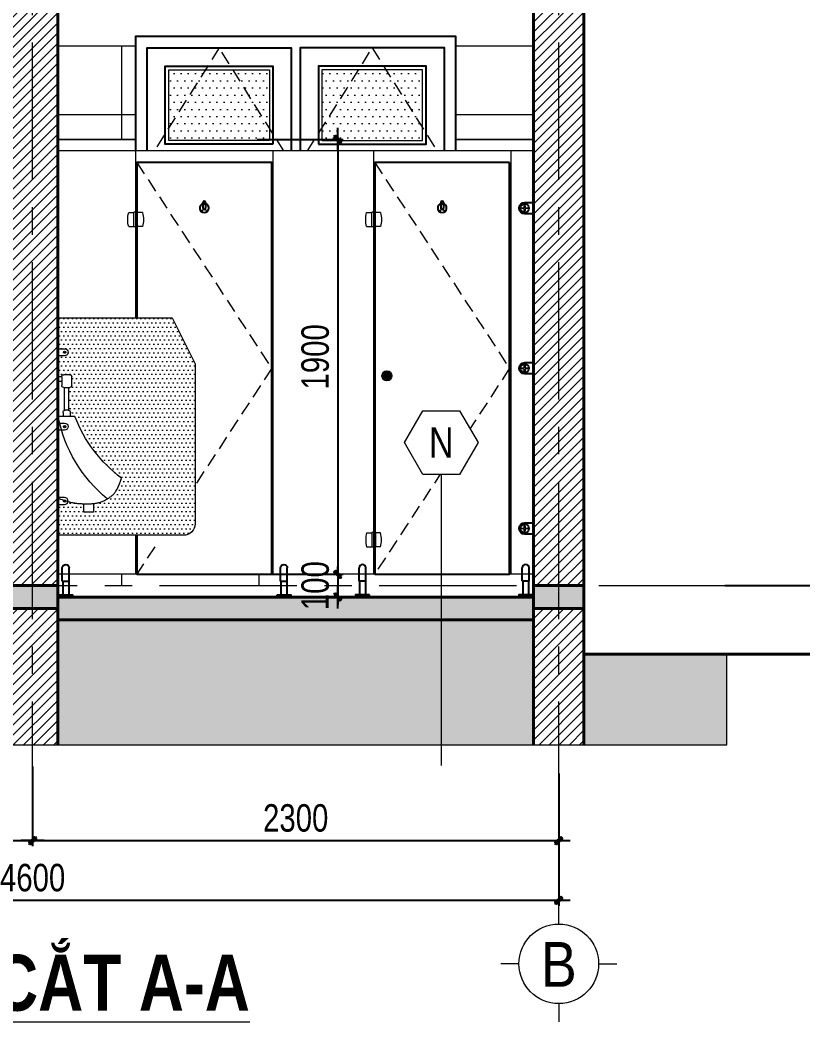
# Model space of a CAD drawing. Header units: millimetres. Extents: x 3293446 to 3468331, y 133678 to 182883.
# Drawn here: x 3433096 to 3437374, y 154662 to 160136 of the extents above; entities that cross this region are included whole.
import ezdxf
from ezdxf.enums import TextEntityAlignment as Align

# ---------------------------------------------------------------- set-up
doc = ezdxf.new("R2010")
doc.units = ezdxf.units.MM
doc.header["$LTSCALE"] = 600
doc.header["$MEASUREMENT"] = 0
doc.header["$PDMODE"] = 32
for name, pattern in [('ACAD_ISO07W100', [3, 0, -3]), ('CENTER', [2, 1.25, -0.25, 0.25, -0.25]), ('HIDDEN', [0.375, 0.25, -0.125])]:
    doc.linetypes.add(name, pattern=pattern)
doc.layers.get('0').update_dxf_attribs({"lineweight": 0})
doc.layers.get('Defpoints').update_dxf_attribs({"lineweight": 0})
for name, color, linetype, lineweight in [('A-WIPEOUT', 254, 'ACAD_ISO07W100', 0), ('cat1', 30, 'Continuous', 40), ('hatch1', 136, 'Continuous', 9), ('hatch1 @ 1', 136, 'Continuous', 9), ('LC ISO', 153, 'Continuous', 13), ('LC MANH DUT', 35, 'HIDDEN', 5), ('LC Net dam2', 6, 'Continuous', 40), ('LC Net manh', 239, 'Continuous', 5), ('LC Text1', 3, 'Continuous', 20), ('LC Text2', 7, 'Continuous', 18), ('manh1', 67, 'Continuous', 13), ('noithat', 125, 'Continuous', 9), ('THAY', 141, 'Continuous', 25), ('thay1', 63, 'Continuous', 18), ('truc', 76, 'CENTER', 9), ('v CUC MANH 2', 250, 'Continuous', 5), ('v THAY', 9, 'Continuous', 13), ('v THAY MANH', 252, 'Continuous', 5), ('v-MANH', 147, 'Continuous', 5), ('v-THAY', 9, 'Continuous', 25), ('v-VLIEU', 251, 'Continuous', 5)]:
    doc.layers.add(name, color=color, linetype=linetype, lineweight=lineweight)
doc.layers.add('DIM', color=1, linetype='Continuous')
doc.layers.add('LAYER8', color=8, linetype='Continuous')
doc.styles.add('General text 2', font='arial.ttf')
doc.styles.add('HOATBIF', font='hoatbif.shx', dxfattribs={"width": 0.8})
doc.styles.add('LC 1', font='VHAVANB.TTF')
doc.styles.add('LC3', font='VHARIALB.TTF', dxfattribs={"width": 0.8})
doc.dimstyles.new('Copy(2) of 1-100 (1- 60-1.25)', dxfattribs={"dimscale": 60, "dimtxt": 2.5, "dimasz": 0.35, "dimexe": 0.5, "dimexo": 0, "dimgap": 0.8, "dimtad": 1, "dimdec": 0, "dimlfac": 0.8, "dimzin": 0, "dimdsep": 46, "dimtxsty": 'HOATBIF', "dimblk1": 'DOT', "dimblk2": 'DOT', "dimsah": 1, "dimcen": -1, "dimdle": 1, "dimclrd": 256, "dimclre": 256, "dimclrt": 4, "dimadec": 3, "dimazin": 2, "dimtfac": 0.333333, "dimtdec": 0, "dimtix": 1, "dimtmove": 2, "dimatfit": 3, "dimldrblk": 'DOT', "dimfxl": 1, "dimtvp": 0.833333, "dimtolj": 1, "dimtzin": 0, "dimarcsym": 0})

# ---------------------------------------------------------------- blocks, each defined once
blk = doc.blocks.new('A$C3D4B76E3')
at = {"layer": 'noithat', "linetype": 'Continuous'}
for p, q in [((217.2, 553.7), (217.2, 591.1)), ((226.1, 600), (239.1, 600)), ((239.1, 600), (252.1, 600)), ((261.1, 591.1), (261.1, 553.7)), ((261.1, 591.1), (278.2, 591.1)), ((261.1, 569.7), (278.2, 569.7)), ((239.1, 544.7), (226.1, 544.7)), ((229.8, 444.6), (229.8, 544.7)), ((252.1, 544.7), (239.1, 544.7)), ((248.4, 444.6), (248.4, 544.7)), ((232.1, 444.6), (239.1, 444.6)), ((239.1, 444.6), (246.1, 444.6)), ((203.8, 417.8), (278.2, 417.8)), ((223.1, 417.2), (223.1, 435.6)), ((255.1, 435.6), (255.1, 417.2)), ((278.2, 417.8), (278.2, 60.8)), ((4.7, 134.3), (0, 148.1)), ((8.8, 122.9), (4.7, 134.3)), ((12.5, 113.6), (8.8, 122.9)), ((15.8, 106.1), (12.5, 113.6)), ((18.8, 100.1), (15.8, 106.1)), ((21.5, 95.2), (18.8, 100.1)), ((24, 91.3), (21.5, 95.2)), ((26.4, 87.9), (24, 91.3)), ((28.6, 84.9), (26.4, 87.9)), ((30.8, 82), (28.6, 84.9)), ((33, 79.4), (30.8, 82)), ((35.3, 76.9), (33, 79.4)), ((37.6, 74.6), (35.3, 76.9)), ((40.1, 72.3), (37.6, 74.6)), ((42.7, 70.1), (40.1, 72.3)), ((45.5, 67.8), (42.7, 70.1)), ((48.6, 65.6), (45.5, 67.8)), ((51.9, 63.3), (48.6, 65.6)), ((55.3, 61.1), (51.9, 63.3)), ((58.9, 58.8), (55.3, 61.1)), ((62.6, 56.7), (58.9, 58.8)), ((66.3, 54.6), (62.6, 56.7)), ((70, 52.6), (66.3, 54.6)), ((73.7, 50.7), (70, 52.6)), ((77.4, 49), (73.7, 50.7)), ((80.9, 47.4), (77.4, 49)), ((84.5, 45.9), (80.9, 47.4)), ((87.9, 44.6), (84.5, 45.9)), ((91.4, 43.3), (87.9, 44.6)), ((227.6, 44.3), (222.9, 43.2)), ((232.4, 45.6), (227.6, 44.3)), ((237.3, 46.9), (232.4, 45.6)), ((242.4, 48.4), (237.3, 46.9)), ((247.7, 50.1), (242.4, 48.4)), ((253.3, 51.9), (247.7, 50.1)), ((259.3, 54), (253.3, 51.9)), ((265.8, 56.3), (259.3, 54)), ((272.8, 58.8), (265.8, 56.3)), ((278.2, 60.8), (272.8, 58.8)), ((94.9, 42.2), (91.4, 43.3)), ((98.4, 41.2), (94.9, 42.2)), ((101.9, 40.3), (98.4, 41.2)), ((105.5, 39.5), (101.9, 40.3)), ((109.1, 38.9), (105.5, 39.5)), ((112.8, 38.2), (109.1, 38.9)), ((116.5, 37.7), (112.8, 38.2)), ((120.3, 37.3), (116.5, 37.7)), ((124, 36.9), (120.3, 37.3)), ((122.7, 37.8), (122.7, 0)), ((122.7, 0), (143.6, 0)), ((127.8, 36.6), (124, 36.9)), ((131.6, 36.4), (127.8, 36.6)), ((135.5, 36.2), (131.6, 36.4)), ((139.4, 36), (135.5, 36.2)), ((143.2, 36), (139.4, 36)), ((147.2, 35.9), (143.2, 36)), ((143.6, 0), (164.4, 0)), ((151.1, 35.9), (147.2, 35.9)), ((155, 35.9), (151.1, 35.9)), ((159, 36), (155, 35.9)), ((163, 36.1), (159, 36)), ((167, 36.2), (163, 36.1)), ((164.4, 0), (164.4, 37.8)), ((171.1, 36.4), (167, 36.2)), ((175.2, 36.6), (171.1, 36.4)), ((179.3, 36.8), (175.2, 36.6)), ((183.4, 37.1), (179.3, 36.8)), ((187.6, 37.5), (183.4, 37.1)), ((191.8, 37.9), (187.6, 37.5)), ((196.1, 38.4), (191.8, 37.9)), ((200.4, 39), (196.1, 38.4)), ((204.7, 39.6), (200.4, 39)), ((209.2, 40.4), (204.7, 39.6)), ((213.7, 41.2), (209.2, 40.4)), ((218.2, 42.2), (213.7, 41.2)), ((222.9, 43.2), (218.2, 42.2))]:
    blk.add_line(p, q, dxfattribs=at)
for centre, radius, start, end in [((226.1, 591.1), 8.97, 90, 180), ((252.1, 591.1), 8.97, 0, 90), ((226.1, 553.7), 8.97, 180, 270), ((252.1, 553.7), 8.97, 270, 0), ((232.1, 435.6), 8.97, 90, 180), ((246.1, 435.6), 8.97, 0, 90), ((-379.7, 646.8), 626.8, 307.2813, 338.5737), ((-337.7, 540.4), 626.8, 309.5835, 348.6633)]:
    blk.add_arc(centre, radius, start, end, dxfattribs=at)
blk = doc.blocks.new('A$C5E7B1C8E')
at = {"lineweight": -3, "ltscale": 200}
for p, q in [((15, 70), (15, 127.9)), ((45, 70), (45, 127.9)), ((45, 70), (15, 70)), ((17, 70), (17, 10)), ((43, 70), (43, 10))]:
    blk.add_line(p, q, dxfattribs=at)
blk.add_lwpolyline([(60, 10), (0, 10), (0, 0), (60, 0)], close=True, dxfattribs=at)
blk.add_arc((30, 127.9), 15, 0, 180, dxfattribs=at)
blk = doc.blocks.new('A$C6DF15AF1')
at = {"layer": 'v THAY MANH'}
for p, q in [((4, 62.4), (26.4, 62.4)), ((26.4, 64), (26.4, 0)), ((42.4, 64), (26.4, 64)), ((42.4, 64), (42.4, 0)), ((64.8, 62.4), (42.4, 62.4)), ((4, 1.6), (26.4, 1.6)), ((42.4, 0), (26.4, 0)), ((64.8, 1.6), (42.4, 1.6))]:
    blk.add_line(p, q, dxfattribs=at)
for centre, start, end in [((117.5, 32), 165.0083, 194.9917), ((-48.7, 32), 345.0083, 14.9917)]:
    blk.add_arc(centre, 117.5, start, end, dxfattribs=at)
blk = doc.blocks.new('TTRUC')
at = {"layer": 'LC ISO'}
for p, q in [((0, 6.95), (0, 10.13)), ((-6.95, 0), (-10.13, 0)), ((6.95, 0), (10.13, 0)), ((0, -6.95), (0, -10.13))]:
    blk.add_line(p, q, dxfattribs=at)
at = {"layer": 'LC Net manh'}
blk.add_circle((0, 0), 6.95, dxfattribs=at)
blk = doc.blocks.new('DOT')
at = {"layer": 'DIM'}
for p, q in [((-3, 0), (3, 0)), ((-1, -1), (1, 1))]:
    blk.add_line(p, q, dxfattribs=at)
blk.add_lwpolyline([(0.5, 1), (-1, -0.5), (-0.5, -1), (1, 0.5)], close=True, dxfattribs=at)
blk = doc.blocks.new('*D252')
at = {"layer": 'Defpoints', "color": 0, "transparency": 16777216}
for p in [(3430289.8, 156058), (3433164.8, 156058), (3433164.8, 155652.5)]:
    blk.add_point(p, dxfattribs=at)
at = {"layer": 'DIM', "lineweight": -2, "transparency": 16777216}
for p, q in [((3430289.8, 156058), (3430289.8, 155622.5)), ((3433164.8, 156058), (3433164.8, 155622.5)), ((3430310.8, 155652.5), (3433143.8, 155652.5))]:
    blk.add_line(p, q, dxfattribs=at)
at = {"layer": 'DIM', "lineweight": -2, "transparency": 16777216, "xscale": 21, "yscale": 21, "zscale": 21, "rotation": 180}
blk.add_blockref('DOT', (3430289.8, 155652.5), dxfattribs=at)
at = {"layer": 'DIM', "lineweight": -2, "transparency": 16777216, "xscale": 21, "yscale": 21, "zscale": 21}
blk.add_blockref('DOT', (3433164.8, 155652.5), dxfattribs=at)
at = {"layer": 'DIM', "color": 4, "transparency": 16777216, "insert": (3431727.3, 155775.5), "char_height": 150, "attachment_point": 5, "style": 'HOATBIF'}
blk.add_mtext('\\A1;2300', dxfattribs=at)
blk = doc.blocks.new('_Dot')
at = {"color": 0, "linetype": 'ByBlock', "lineweight": -2}
blk.add_line((-0.5, 0), (-1, 0), dxfattribs=at)
at = {"color": 0, "linetype": 'ByBlock', "const_width": 0.5}
blk.add_lwpolyline([(-0.25, 0, 1), (0.25, 0, 1)], format="xyb", close=True, dxfattribs=at)
blk = doc.blocks.new('*D253')
at = {"layer": 'Defpoints', "color": 0, "transparency": 16777216}
for p in [(3433164.8, 156058), (3436039.8, 156019.5), (3436039.8, 155652.5)]:
    blk.add_point(p, dxfattribs=at)
at = {"layer": 'DIM', "lineweight": -2, "transparency": 16777216}
for p, q in [((3433164.8, 156058), (3433164.8, 155622.5)), ((3436039.8, 156019.5), (3436039.8, 155622.5)), ((3433185.8, 155652.5), (3436018.8, 155652.5))]:
    blk.add_line(p, q, dxfattribs=at)
at = {"layer": 'DIM', "lineweight": -2, "transparency": 16777216, "xscale": 21, "yscale": 21, "zscale": 21, "rotation": 180}
blk.add_blockref('DOT', (3433164.8, 155652.5), dxfattribs=at)
at = {"layer": 'DIM', "lineweight": -2, "transparency": 16777216, "xscale": 21, "yscale": 21, "zscale": 21}
blk.add_blockref('DOT', (3436039.8, 155652.5), dxfattribs=at)
at = {"layer": 'DIM', "color": 4, "transparency": 16777216, "insert": (3434602.3, 155775.5), "char_height": 150, "attachment_point": 5, "style": 'HOATBIF'}
blk.add_mtext('\\A1;2300', dxfattribs=at)
blk = doc.blocks.new('*D254')
at = {"layer": 'Defpoints', "color": 0, "transparency": 16777216}
for p in [(3430289.8, 156019.5), (3436039.8, 156019.5), (3436039.8, 155326.5)]:
    blk.add_point(p, dxfattribs=at)
at = {"layer": 'DIM', "lineweight": -2, "transparency": 16777216}
for p, q in [((3430289.8, 156019.5), (3430289.8, 155296.5)), ((3436039.8, 156019.5), (3436039.8, 155296.5)), ((3430310.8, 155326.5), (3436018.8, 155326.5))]:
    blk.add_line(p, q, dxfattribs=at)
at = {"layer": 'DIM', "lineweight": -2, "transparency": 16777216, "xscale": 21, "yscale": 21, "zscale": 21, "rotation": 180}
blk.add_blockref('DOT', (3430289.8, 155326.5), dxfattribs=at)
at = {"layer": 'DIM', "lineweight": -2, "transparency": 16777216, "xscale": 21, "yscale": 21, "zscale": 21}
blk.add_blockref('DOT', (3436039.8, 155326.5), dxfattribs=at)
at = {"layer": 'DIM', "color": 4, "transparency": 16777216, "insert": (3433164.8, 155449.5), "char_height": 150, "attachment_point": 5, "style": 'HOATBIF'}
blk.add_mtext('\\A1;4600', dxfattribs=at)
blk = doc.blocks.new('*D255')
at = {"layer": 'Defpoints', "color": 0, "transparency": 16777216}
for p in [(3436946.8, 157045.5), (3437645.8, 157045.5), (3436946.8, 156670.5)]:
    blk.add_point(p, dxfattribs=at)
at = {"layer": 'DIM', "lineweight": -2, "transparency": 16777216}
for p, q in [((3436946.8, 157045.5), (3437675.8, 157045.5)), ((3437645.8, 157066.5), (3437645.8, 157087.5)), ((3437645.8, 156670.5), (3437645.8, 157045.5)), ((3436946.8, 156670.5), (3437675.8, 156670.5)), ((3437645.8, 156649.5), (3437645.8, 156628.5))]:
    blk.add_line(p, q, dxfattribs=at)
at = {"layer": 'DIM', "lineweight": -2, "transparency": 16777216, "xscale": 21, "yscale": 21, "zscale": 21}
for p, rotation in [((3437645.8, 157045.5), 270), ((3437645.8, 156670.5), 90)]:
    blk.add_blockref('DOT', p, dxfattribs=dict(at, rotation=rotation))
at = {"layer": 'DIM', "color": 4, "transparency": 16777216, "insert": (3437522.8, 156858), "char_height": 150, "attachment_point": 5, "rotation": 90, "style": 'HOATBIF'}
blk.add_mtext('\\A1;300', dxfattribs=at)
blk = doc.blocks.new('*D256')
at = {"layer": 'Defpoints', "color": 0, "transparency": 16777216}
for p in [(3436946.8, 161170.5), (3437645.8, 161170.5), (3436946.8, 157045.5)]:
    blk.add_point(p, dxfattribs=at)
at = {"layer": 'DIM', "lineweight": -2, "transparency": 16777216}
for p, q in [((3436946.8, 161170.5), (3437675.8, 161170.5)), ((3437645.8, 157066.5), (3437645.8, 161149.5)), ((3436946.8, 157045.5), (3437675.8, 157045.5))]:
    blk.add_line(p, q, dxfattribs=at)
at = {"layer": 'DIM', "lineweight": -2, "transparency": 16777216, "xscale": 21, "yscale": 21, "zscale": 21}
for p, rotation in [((3437645.8, 161170.5), 90), ((3437645.8, 157045.5), 270)]:
    blk.add_blockref('DOT', p, dxfattribs=dict(at, rotation=rotation))
at = {"layer": 'DIM', "color": 4, "transparency": 16777216, "insert": (3437522.8, 159108), "char_height": 150, "attachment_point": 5, "rotation": 90, "style": 'HOATBIF'}
blk.add_mtext('\\A1;3300', dxfattribs=at)
blk = doc.blocks.new('*D263')
at = {"layer": 'Defpoints', "color": 0, "transparency": 16777216}
for p in [(3434391.8, 159483), (3434391.8, 157108), (3434832.3, 157108)]:
    blk.add_point(p, dxfattribs=at)
at = {"layer": 'DIM', "lineweight": -2, "transparency": 16777216}
for p, q in [((3434391.8, 159483), (3434862.3, 159483)), ((3434832.3, 159462), (3434832.3, 157129)), ((3434391.8, 157108), (3434862.3, 157108))]:
    blk.add_line(p, q, dxfattribs=at)
at = {"layer": 'DIM', "lineweight": -2, "transparency": 16777216, "xscale": 21, "yscale": 21, "zscale": 21}
for p, rotation in [((3434832.3, 159483), 90), ((3434832.3, 157108), 270)]:
    blk.add_blockref('DOT', p, dxfattribs=dict(at, rotation=rotation))
at = {"layer": 'DIM', "color": 4, "transparency": 16777216, "insert": (3434709.3, 158295.5), "char_height": 150, "attachment_point": 5, "rotation": 90, "style": 'HOATBIF'}
blk.add_mtext('\\A1;1900', dxfattribs=at)
blk = doc.blocks.new('*D264')
at = {"layer": 'Defpoints', "color": 0, "transparency": 16777216}
for p in [(3434391.8, 157108), (3434391.8, 156983), (3434832.3, 156983)]:
    blk.add_point(p, dxfattribs=at)
at = {"layer": 'DIM', "lineweight": -2, "transparency": 16777216}
for p, q in [((3434391.8, 157108), (3434862.3, 157108)), ((3434832.3, 157129), (3434832.3, 157150)), ((3434832.3, 157108), (3434832.3, 156983)), ((3434391.8, 156983), (3434862.3, 156983)), ((3434832.3, 156962), (3434832.3, 156941))]:
    blk.add_line(p, q, dxfattribs=at)
at = {"layer": 'DIM', "lineweight": -2, "transparency": 16777216, "xscale": 21, "yscale": 21, "zscale": 21}
for p, rotation in [((3434832.3, 157108), 270), ((3434832.3, 156983), 90)]:
    blk.add_blockref('DOT', p, dxfattribs=dict(at, rotation=rotation))
at = {"layer": 'DIM', "color": 4, "transparency": 16777216, "insert": (3434709.3, 157045.5), "char_height": 150, "attachment_point": 5, "rotation": 90, "style": 'HOATBIF'}
blk.add_mtext('\\A1;100', dxfattribs=at)
blk = doc.blocks.new('TIEUDE1')
at = {"layer": 'LC Text2', "color": 7, "style": 'LC 1'}
blk.add_attdef('TIªU§Ò', text='', height=5, dxfattribs=at).set_placement((0, 0), align=Align.BOTTOM_CENTER)
blk.add_attdef('TL', text='', height=3, dxfattribs=at).set_placement((0, -2), align=Align.TOP_CENTER)
blk = doc.blocks.new('*U49')
at = {"layer": 'A-WIPEOUT'}
blk.add_lwpolyline([(-2.13, -3.68), (2.12, -3.68), (4.25, 0), (2.12, 3.68), (-2.13, 3.68), (-4.25, 0)], close=True, dxfattribs=at)
at = {"layer": 'LC Text1', "style": 'General text 2', "width": 0.8, "flags": 8}
blk.add_attdef('SYMBOL', text='', height=3.5, dxfattribs=at).set_placement((0, 0), align=Align.MIDDLE_CENTER)
blk.add_wipeout([(-4.25, 0), (-2.13, 3.68), (2.12, 3.68), (4.25, 0), (2.12, -3.68), (-2.13, -3.68)]).dxf.layer = 'A-WIPEOUT'
blk.add_lwpolyline([(-4.25, 0), (-2.13, 3.68), (2.12, 3.68), (4.25, 0), (2.12, -3.68), (-2.13, -3.68)], close=True)

msp = doc.modelspace()

# ---------------------------------------------------------------- hatches: boundary and pattern name
at = {"layer": 'hatch1'}
h = msp.add_hatch(dxfattribs=at)
h.set_pattern_fill('BTCT', color=256, scale=25)
h.set_pattern_definition([(50, (-792835.83, -31587), (179.3150457, -15.688034), [18.75, -206.25]), (355, (-792835.83, -31587), (-34.6878334, 188.0480334), [15, -165]), (100.4514, (-792820.88, -31588.3), (144.6273454, 172.3598855), [15.9350475, -175.285528]), (46.1842, (-792835.83, -31537), (266.810262, -41.379754), [28.125, -309.375]), (96.6356, (-792813.6, -31540.45), (233.665676, 243.529468), [23.902572, -262.92825]), (351.1842, (-792835.83, -31537), (233.665486, 243.52965), [22.5, -247.5]), (21, (-792810.83, -31549.5), (149.226763, -100.6547227), [18.75, -206.25]), (326, (-792810.83, -31549.5), (60.828833, 181.287511), [15, -165]), (71.4514, (-792798.4, -31557.89), (210.055657, 80.632624), [15.9350475, -175.285528]), (37.5, (-792835.83, -31587), (3.0399638, 83.2234635), [0, -163, 0, -167.5, 0, -165.625]), (7.5, (-792835.83, -31587), (65.7673844, 98.602928), [0, -95.5, 0, -159.25, 0, -63.125]), (327.5, (-792891.58, -31587), (133.455609, -5.6387179), [0, -62.5, 0, -195, 0, -258.75]), (317.5, (-792916.58, -31587), (145.7965423, 25.0262456), [0, -81.25, 0, -129.5, 0, -183.75]), (45, (-792835.83, -31587), (-66.2912607, 66.2912607), []), (45, (-792791.63, -31587), (-66.2912607, 66.2912607), [])])
h.paths.add_polyline_path([(3433302.3, 161045.5), (3435902.3, 161045.5), (3435902.3, 160795.5), (3436177.3, 160795.5), (3436177.3, 161045.5), (3436802.3, 161045.5), (3436802.3, 161545.5), (3436677.3, 161545.5), (3436677.3, 161170.5), (3429652.3, 161170.5), (3429652.3, 161545.5), (3429527.3, 161545.5), (3429527.3, 161045.5), (3430152.3, 161045.5), (3430152.3, 160795.5), (3430427.3, 160795.5), (3430427.3, 161045.5), (3433027.3, 161045.5), (3433027.3, 160795.5), (3433302.3, 160795.5)])
h.paths.add_polyline_path([(3436177.3, 157045.5), (3435902.3, 157045.5), (3435902.3, 156920.5), (3436177.3, 156920.5)])
h.paths.add_polyline_path([(3433302.3, 157045.5), (3433027.3, 157045.5), (3433027.3, 156920.5), (3433302.3, 156920.5)])
h.paths.add_polyline_path([(3430427.3, 157045.5), (3430152.3, 157045.5), (3430152.3, 156920.5), (3430427.3, 156920.5)])
h = msp.add_hatch(dxfattribs=at)
h.set_pattern_fill('ANSI31', color=256, scale=312.5)
h.set_pattern_definition([(45, (-792835.828, -31587), (-27.62135864, 27.62135864), [])])
h.paths.add_polyline_path([(3436177.3, 160795.5), (3435902.3, 160795.5), (3435902.3, 157045.5), (3436177.3, 157045.5)])
h.paths.add_polyline_path([(3433302.3, 160795.5), (3433027.3, 160795.5), (3433027.3, 157045.5), (3433302.3, 157045.5)])
h.paths.add_polyline_path([(3430427.3, 160795.5), (3430152.3, 160795.5), (3430152.3, 157045.5), (3430427.3, 157045.5)])
h.paths.add_polyline_path([(3430427.3, 156920.5), (3430152.3, 156920.5), (3430152.3, 156176.1), (3430427.3, 156176.1)])
h.paths.add_polyline_path([(3433302.3, 156920.5), (3433027.3, 156920.5), (3433027.3, 156176.1), (3433302.3, 156176.1)])
h.paths.add_polyline_path([(3436177.3, 156920.5), (3435902.3, 156920.5), (3435902.3, 156176.1), (3436177.3, 156176.1)])
h = msp.add_hatch(dxfattribs=at)
h.set_pattern_fill('DOTS', color=256, scale=375)
h.set_pattern_definition([(0, (-435797.836, -56229.49), (11.71875, 23.4375), [0, -23.4375])])
edge = h.paths.add_edge_path()
edge.add_line((3433334.9, 158198), (3433351.1, 158198))
edge.add_line((3433351.1, 158198), (3433367.3, 158198))
edge.add_arc((3433367.3, 158186.8), 11.2, 0, 90, ccw=False)
edge.add_line((3433378.6, 158186.8), (3433378.6, 158140.1))
edge.add_arc((3433367.3, 158140.1), 11.2, -90, 0, ccw=False)
edge.add_line((3433367.3, 158128.9), (3433362.7, 158128.9))
edge.add_line((3433362.7, 158128.9), (3433362.7, 158003.3))
edge.add_arc((3433359.9, 157992.4), 11.2, 0, 75.3186, ccw=False)
edge.add_line((3433371.1, 157992.4), (3433371.1, 157970.2))
edge.add_line((3433371.1, 157970.2), (3433395.2, 157970.2))
edge.add_arc((3434124.6, 158256.4), 783.5, 201.4263, 232.7187)
edge.add_line((3433650, 157633), (3433644.2, 157615.8))
edge.add_line((3433644.2, 157615.8), (3433639, 157601.5))
edge.add_line((3433639, 157601.5), (3433634.3, 157589.9))
edge.add_line((3433634.3, 157589.9), (3433630.2, 157580.5))
edge.add_line((3433630.2, 157580.5), (3433626.5, 157573))
edge.add_line((3433626.5, 157573), (3433623.1, 157567))
edge.add_line((3433623.1, 157567), (3433620, 157562.1))
edge.add_line((3433620, 157562.1), (3433617, 157557.8))
edge.add_line((3433617, 157557.8), (3433614.2, 157554))
edge.add_line((3433614.2, 157554), (3433611.5, 157550.5))
edge.add_line((3433611.5, 157550.5), (3433608.7, 157547.2))
edge.add_line((3433608.7, 157547.2), (3433605.9, 157544.1))
edge.add_line((3433605.9, 157544.1), (3433603, 157541.1))
edge.add_line((3433603, 157541.1), (3433599.9, 157538.3))
edge.add_line((3433599.9, 157538.3), (3433596.6, 157535.5))
edge.add_line((3433596.6, 157535.5), (3433593.1, 157532.7))
edge.add_line((3433593.1, 157532.7), (3433589.2, 157529.9))
edge.add_line((3433589.2, 157529.9), (3433585.1, 157527.1))
edge.add_line((3433585.1, 157527.1), (3433580.8, 157524.3))
edge.add_line((3433580.8, 157524.3), (3433576.3, 157521.5))
edge.add_line((3433576.3, 157521.5), (3433571.8, 157518.8))
edge.add_line((3433571.8, 157518.8), (3433567.1, 157516.2))
edge.add_line((3433567.1, 157516.2), (3433562.4, 157513.7))
edge.add_line((3433562.4, 157513.7), (3433557.8, 157511.3))
edge.add_line((3433557.8, 157511.3), (3433553.3, 157509.2))
edge.add_line((3433553.3, 157509.2), (3433548.8, 157507.2))
edge.add_line((3433548.8, 157507.2), (3433544.4, 157505.3))
edge.add_line((3433544.4, 157505.3), (3433540.1, 157503.6))
edge.add_line((3433540.1, 157503.6), (3433535.7, 157502.1))
edge.add_line((3433535.7, 157502.1), (3433531.4, 157500.7))
edge.add_line((3433531.4, 157500.7), (3433527, 157499.5))
edge.add_line((3433527, 157499.5), (3433522.6, 157498.4))
edge.add_line((3433522.6, 157498.4), (3433518.1, 157497.4))
edge.add_line((3433518.1, 157497.4), (3433513.6, 157496.5))
edge.add_line((3433513.6, 157496.5), (3433509, 157495.7))
edge.add_line((3433509, 157495.7), (3433504.3, 157495.1))
edge.add_line((3433504.3, 157495.1), (3433496.6, 157494.2))
edge.add_line((3433496.6, 157494.2), (3433496.6, 157447.9))
edge.add_line((3433496.6, 157447.9), (3433470.5, 157447.9))
edge.add_line((3433470.5, 157447.9), (3433444.5, 157447.9))
edge.add_line((3433444.5, 157447.9), (3433444.5, 157493.1))
edge.add_line((3433444.5, 157493.1), (3433441.2, 157493.2))
edge.add_line((3433441.2, 157493.2), (3433436.1, 157493.4))
edge.add_line((3433436.1, 157493.4), (3433431.1, 157493.6))
edge.add_line((3433431.1, 157493.6), (3433425.9, 157493.9))
edge.add_line((3433425.9, 157493.9), (3433420.8, 157494.3))
edge.add_line((3433420.8, 157494.3), (3433415.5, 157494.8))
edge.add_line((3433415.5, 157494.8), (3433410.3, 157495.3))
edge.add_line((3433410.3, 157495.3), (3433404.9, 157495.9))
edge.add_line((3433404.9, 157495.9), (3433399.5, 157496.6))
edge.add_line((3433399.5, 157496.6), (3433394.1, 157497.5))
edge.add_line((3433394.1, 157497.5), (3433388.5, 157498.4))
edge.add_line((3433388.5, 157498.4), (3433382.9, 157499.5))
edge.add_line((3433382.9, 157499.5), (3433377.2, 157500.6))
edge.add_line((3433377.2, 157500.6), (3433371.4, 157501.9))
edge.add_line((3433371.4, 157501.9), (3433365.5, 157503.4))
edge.add_line((3433365.5, 157503.4), (3433358.3, 157505.2))
edge.add_arc((3433339.8, 157508), 18.8, 270, 351.4762, ccw=False)
edge.add_line((3433339.8, 157489.2), (3433302.3, 157489.2))
edge.add_line((3433302.3, 157489.2), (3433302.3, 157320.5))
edge.add_line((3433302.3, 157320.5), (3433989.8, 157320.5))
edge.add_arc((3433989.8, 157383), 62.5, 270, 360)
edge.add_line((3434052.3, 157383), (3434052.3, 158258))
edge.add_line((3434052.3, 158258), (3433927.3, 158508))
edge.add_line((3433927.3, 158508), (3433302.3, 158508))
edge.add_line((3433302.3, 158508), (3433302.3, 158339.2))
edge.add_line((3433302.3, 158339.2), (3433339.8, 158339.2))
edge.add_arc((3433339.8, 158320.5), 18.8, -90, 90, ccw=False)
edge.add_line((3433339.8, 158301.7), (3433302.3, 158301.7))
edge.add_line((3433302.3, 158301.7), (3433302.3, 158186.8))
edge.add_line((3433302.3, 158186.8), (3433323.7, 158186.8))
edge.add_arc((3433334.9, 158186.8), 11.2, 90, 180, ccw=False)
h.paths.add_polyline_path([(3433909.3, 157320.5), (3433806.2, 157320.5)], flags=17)
h = msp.add_hatch(dxfattribs=at)
h.set_pattern_fill('AR-CONC', color=256, scale=25)
h.set_pattern_definition([(50, (-792835.83, -31587), (179.3150457, -15.688034), [18.75, -206.25]), (355, (-792835.83, -31587), (-34.6878334, 188.0480334), [15, -165]), (100.4514, (-792820.88, -31588.3), (144.6273454, 172.3598855), [15.9350475, -175.285528]), (46.1842, (-792835.83, -31537), (266.810262, -41.379754), [28.125, -309.375]), (96.6356, (-792813.6, -31540.45), (233.665676, 243.529468), [23.902572, -262.92825]), (351.1842, (-792835.83, -31537), (233.665486, 243.52965), [22.5, -247.5]), (21, (-792810.83, -31549.5), (149.226763, -100.6547227), [18.75, -206.25]), (326, (-792810.83, -31549.5), (60.828833, 181.287511), [15, -165]), (71.4514, (-792798.4, -31557.89), (210.055657, 80.632624), [15.9350475, -175.285528]), (37.5, (-792835.83, -31587), (3.0399638, 83.2234635), [0, -163, 0, -167.5, 0, -165.625]), (7.5, (-792835.83, -31587), (65.7673844, 98.602928), [0, -95.5, 0, -159.25, 0, -63.125]), (327.5, (-792891.58, -31587), (133.455609, -5.6387179), [0, -62.5, 0, -195, 0, -258.75]), (317.5, (-792916.58, -31587), (145.7965423, 25.0262456), [0, -81.25, 0, -129.5, 0, -183.75])])
h.paths.add_polyline_path([(3435902.3, 156983), (3433302.3, 156983), (3433302.3, 156858), (3435902.3, 156858)])
h.paths.add_polyline_path([(3433027.3, 156983), (3430427.3, 156983), (3430427.3, 156858), (3433027.3, 156858)])
at = {"layer": 'hatch1 @ 1'}
h = msp.add_hatch(dxfattribs=at)
h.set_pattern_fill('AR-SAND', color=256, scale=25)
h.set_pattern_definition([(37.5, (-792835.828, -31587), (-1.57483395, 48.17059423), [0, -38, 0, -42.5, 0, -40.625]), (7.5, (-792835.83, -31587), (44.2444176, 70.5536516), [0, -20.5, 0, -34.25, 0, -13.125]), (327.5, (-792866.578, -31587), (77.85354654, 0.14147634), [0, -12.5, 0, -45, 0, -58.75]), (317.5, (-792866.58, -31587), (75.1531651, 21.9418891), [0, -6.25, 0, -29.5, 0, -33.75])])
h.paths.add_polyline_path([(3436957.3, 156176.1), (3436957.3, 156670.5), (3436177.3, 156670.5), (3436177.3, 156176.1)])
h.paths.add_polyline_path([(3435902.3, 156176.1), (3435902.3, 156858), (3433302.3, 156858), (3433302.3, 156176.1)])
h.paths.add_polyline_path([(3433027.3, 156176.1), (3433027.3, 156858), (3430427.3, 156858), (3430427.3, 156176.1)])
h.paths.add_polyline_path([(3430152.3, 156176.1), (3430152.3, 156670.5), (3429480.7, 156670.5), (3429480.7, 156176.1)])
at = {"layer": 'v CUC MANH 2', "lineweight": -3, "ltscale": 200}
h = msp.add_hatch(dxfattribs=at)
h.set_pattern_fill('TEXTURE', color=256, scale=187.5, style=0)
h.set_pattern_definition([(0, (-213353.4, 680571.44), (82.5, 142.5), [7.5, -125.625, 5.625, -54.375, 11.25, -133.125]), (10, (-213389.03, 680648.31), (50.4225854, 178.340178), [13.125, -31.875, 16.875, -99.375, 9.375, -123.75]), (20, (-213407.78, 680588.31), (83.419346, 138.1101584), [15, -103.125, 13.125, -76.875, 9.375, -60]), (30, (-213353.4, 680577.06), (-13.730785, 158.7824177), [9.375, -61.875, 7.5, -91.875, 5.625, -121.875]), (40, (-213405.905, 680618.31), (21.1474483, 135.2314721), [7.5, -82.5, 5.625, -52.5, 15, -95.625]), (50, (-213377.78, 680550.81), (-50.1549155, 147.333434), [3.75, -69.375, 9.375, -114.375, 11.25, -58.125]), (60, (-213372.15, 680563.94), (-62.1706437, 139.8172863), [9.375, -76.875, 3.75, -90, 7.5, -69.375]), (70, (-213392.78, 680541.44), (-68.682669, 134.74178), [5.625, -35.625, 11.25, -60, 7.5, -82.5]), (80, (-213383.4, 680652.06), (-130.35334, 102.9496565), [13.125, -82.5, 5.625, -97.5, 11.25, -91.875]), (90, (-213372.15, 680571.44), (-165, 69.375), [11.25, -58.125, 7.5, -114.375, 3.75, -116.25]), (100, (-213402.15, 680629.56), (-154.982162, 90.715807), [13.125, -73.125, 11.25, -60, 13.125, -136.875]), (110, (-213415.28, 680522.69), (-150.2752136, 51.0569615), [15, -48.75, 7.5, -99.375, 11.25, -108.75]), (120, (-213465.9, 680545.19), (-179.1562153, 17.8076674), [9.375, -125.625, 11.25, -58.125, 13.125, -76.875]), (130, (-213424.65, 680503.94), (-174.4423544, 44.5413008), [5.625, -41.25, 7.5, -80.625, 15, -105]), (140, (-213480.9, 680653.94), (-137.8730322, -21.378555), [11.25, -67.5, 13.125, -58.125, 7.5, -78.75]), (150, (-213325.28, 680492.69), (-128.0156077, -75.4795366), [7.5, -52.5, 15, -116.25, 13.125, -106.875]), (160, (-213449.03, 680597.69), (-148.688171, -101.517931), [11.25, -78.75, 9.375, -71.25, 7.5, -114.375]), (170, (-213437.78, 680552.69), (-134.7775294, -105.701978), [16.875, -61.875, 11.25, -84.375, 15, -82.5])])
h.paths.add_polyline_path([(3434095.1, 159132.4), (3434095.1, 159137.5, -1.129309), (3434110.1, 159138.5), (3434110.1, 159132.4, -6.442036)], flags=17)
h = msp.add_hatch(dxfattribs=at)
h.set_pattern_fill('TEXTURE', color=256, scale=187.5, style=0)
h.set_pattern_definition([(0, (-212053.4, 680571.44), (82.5, 142.5), [7.5, -125.625, 5.625, -54.375, 11.25, -133.125]), (10, (-212089.03, 680648.31), (50.4225854, 178.340178), [13.125, -31.875, 16.875, -99.375, 9.375, -123.75]), (20, (-212107.78, 680588.31), (83.419346, 138.1101584), [15, -103.125, 13.125, -76.875, 9.375, -60]), (30, (-212053.4, 680577.06), (-13.730785, 158.7824177), [9.375, -61.875, 7.5, -91.875, 5.625, -121.875]), (40, (-212105.905, 680618.31), (21.1474483, 135.2314721), [7.5, -82.5, 5.625, -52.5, 15, -95.625]), (50, (-212077.78, 680550.81), (-50.1549155, 147.333434), [3.75, -69.375, 9.375, -114.375, 11.25, -58.125]), (60, (-212072.15, 680563.94), (-62.1706437, 139.8172863), [9.375, -76.875, 3.75, -90, 7.5, -69.375]), (70, (-212092.78, 680541.44), (-68.682669, 134.74178), [5.625, -35.625, 11.25, -60, 7.5, -82.5]), (80, (-212083.4, 680652.06), (-130.35334, 102.9496565), [13.125, -82.5, 5.625, -97.5, 11.25, -91.875]), (90, (-212072.15, 680571.44), (-165, 69.375), [11.25, -58.125, 7.5, -114.375, 3.75, -116.25]), (100, (-212102.15, 680629.56), (-154.982162, 90.715807), [13.125, -73.125, 11.25, -60, 13.125, -136.875]), (110, (-212115.28, 680522.69), (-150.2752136, 51.0569615), [15, -48.75, 7.5, -99.375, 11.25, -108.75]), (120, (-212165.9, 680545.19), (-179.1562153, 17.8076674), [9.375, -125.625, 11.25, -58.125, 13.125, -76.875]), (130, (-212124.65, 680503.94), (-174.4423544, 44.5413008), [5.625, -41.25, 7.5, -80.625, 15, -105]), (140, (-212180.9, 680653.94), (-137.8730322, -21.378555), [11.25, -67.5, 13.125, -58.125, 7.5, -78.75]), (150, (-212025.28, 680492.69), (-128.0156077, -75.4795366), [7.5, -52.5, 15, -116.25, 13.125, -106.875]), (160, (-212149.03, 680597.69), (-148.688171, -101.517931), [11.25, -78.75, 9.375, -71.25, 7.5, -114.375]), (170, (-212137.78, 680552.69), (-134.7775294, -105.701978), [16.875, -61.875, 11.25, -84.375, 15, -82.5])])
h.paths.add_polyline_path([(3435395.1, 159132.4), (3435395.1, 159137.5, -1.129309), (3435410.1, 159138.5), (3435410.1, 159132.4, -6.442036)], flags=17)
at = {"layer": 'v CUC MANH 2', "ltscale": 0.2}
h = msp.add_hatch(dxfattribs=at)
h.set_pattern_fill('ANSI31', color=256, scale=31.25, style=0)
h.set_pattern_definition([(45, (3386177.7377, 457427.7223), (-2.762135864, 2.762135864), [])])
edge = h.paths.add_edge_path()
edge.add_arc((3435100.6, 158191.8), 25, 0, 360)
at = {"layer": 'v-VLIEU'}
h = msp.add_hatch(dxfattribs=at)
h.set_pattern_fill('DOTS', color=256, scale=625, style=0)
h.set_pattern_definition([(0, (2479816.243, -51133.457), (19.53125, 39.0625), [0, -39.0625])])
h.paths.add_polyline_path([(3434458.5, 159476.7), (3433908.5, 159476.7), (3433908.5, 159864.2), (3434458.5, 159864.2)])
h = msp.add_hatch(dxfattribs=at)
h.set_pattern_fill('DOTS', color=256, scale=625, style=0)
h.set_pattern_definition([(0, (2480003.743, -51133.457), (19.53125, 39.0625), [0, -39.0625])])
h.paths.add_polyline_path([(3434746, 159476.7), (3435296, 159476.7), (3435296, 159864.2), (3434746, 159864.2)])

# ---------------------------------------------------------------- linework, layer by layer
at = {"layer": 'cat1'}
for p, q in [((3433302.3, 156176.1), (3433302.3, 161045.5)), ((3435902.3, 156176.1), (3435902.3, 161045.5)), ((3436177.3, 156176.1), (3436177.3, 161045.5)), ((3433027.3, 157045.5), (3433302.3, 157045.5)), ((3435902.3, 157045.5), (3436177.3, 157045.5)), ((3435902.3, 156983), (3433302.3, 156983)), ((3433027.3, 156920.5), (3433302.3, 156920.5)), ((3435902.3, 156920.5), (3436177.3, 156920.5)), ((3435902.3, 156858), (3433302.3, 156858))]:
    msp.add_line(p, q, dxfattribs=at)
at = {"layer": 'hatch1'}
for p, q in [((3433652.3, 159483), (3433652.3, 159995.5)), ((3433727.3, 159483, -3.3), (3433302.3, 159483)), ((3435902.3, 159483, -20.3), (3435477.3, 159483, -17)), ((3433652.3, 157045.5), (3433652.3, 157108)), ((3434402.3, 157045.5), (3434402.3, 157108))]:
    msp.add_line(p, q, dxfattribs=at)
for points in [[(3433302.3, 159995.5), (3433727.3, 159995.5)], [(3435477.3, 159995.5), (3435902.3, 159995.5)], [(3433302.3, 159620.5), (3433727.3, 159620.5)], [(3435477.3, 159620.5), (3435902.3, 159620.5)], [(3435477.3, 159483), (3435902.3, 159483), (3435902.3, 157108), (3433302.3, 157108), (3433302.3, 159483), (3433727.3, 159483)]]:
    msp.add_lwpolyline(points, dxfattribs=at)
at = {"layer": 'hatch1', "linetype": 'HIDDEN', "ltscale": 0.5}
for points in [[(3433734, 159358), (3434471, 158233)], [(3435034, 159358), (3435771, 158233), (3435034, 157108)], [(3434471, 158233), (3434052.3, 157593.9)], [(3433832.2, 157258), (3433734, 157108)]]:
    msp.add_lwpolyline(points, dxfattribs=at)
at = {"layer": 'LC MANH DUT', "ltscale": 0.5}
for points in [[(3434537.9, 159420.5), (3434183.5, 159983), (3433829.2, 159420.5)], [(3434666.7, 159420.5), (3435021, 159983), (3435375.4, 159420.5)]]:
    msp.add_lwpolyline(points, dxfattribs=at)
at = {"layer": 'LC Net dam2'}
msp.add_line((3437520.4, 156670.5), (3436177.3, 156670.5), dxfattribs=at)
at = {"layer": 'manh1'}
for p, q in [((3433727.7, 159420.5), (3433727.7, 158508)), ((3434477.3, 159420.5), (3434477.3, 157108)), ((3435027.7, 159420.5), (3435027.7, 157108)), ((3435777.3, 159420.5), (3435777.3, 157108)), ((3433727.7, 157320.5), (3433727.7, 157108))]:
    msp.add_line(p, q, dxfattribs=at)
at = {"layer": 'thay1'}
for p, q in [((3435902.3, 159483, -20.3), (3435902.3, 157108, -20.3)), ((3435902.3, 159420.5, -22.3), (3433302.3, 159420.5, -2))]:
    msp.add_line(p, q, dxfattribs=at)
msp.add_lwpolyline([(3429480.7, 156670.5), (3429480.7, 156176.1), (3436957.3, 156176.1), (3436957.3, 156670.5)], dxfattribs=at)
at = {"layer": 'truc'}
for p, q in [((3433164.8, 155663), (3433164.8, 162431.7)), ((3436039.8, 155663), (3436039.8, 162431.7)), ((3429058.9, 157045.5), (3437270.7, 157045.5))]:
    msp.add_line(p, q, dxfattribs=at)
at = {"layer": 'v THAY'}
msp.add_lwpolyline([(3434052.3, 158258), (3434052.3, 157383, -0.414214), (3433989.8, 157320.5), (3433302.3, 157320.5), (3433302.3, 158508), (3433927.3, 158508), (3434052.3, 158258)], format="xyb", dxfattribs=at)
for points in [[(3433339.8, 158301.7), (3433302.3, 158301.7), (3433302.3, 158339.2), (3433339.8, 158339.2, -1)], [(3433339.8, 157895.5), (3433302.3, 157895.5), (3433302.3, 157933), (3433339.8, 157933, -1)], [(3433339.8, 157526.7), (3433302.3, 157526.7), (3433302.3, 157489.2), (3433339.8, 157489.2, 1)]]:
    msp.add_lwpolyline(points, format="xyb", close=True, dxfattribs=at)
at = {"layer": 'v THAY', "lineweight": -3, "ltscale": 200}
msp.add_circle((3435100.6, 158191.8), 25, dxfattribs=at)
at = {"layer": 'v THAY MANH', "elevation": -20.3}
for points in [[(3435855.9, 159122.8), (3435855.9, 159110.3), (3435868.3, 159110.3), (3435868.3, 159105.7), (3435855.9, 159105.7), (3435855.9, 159093.2), (3435851.2, 159093.2), (3435851.2, 159105.7), (3435839.1, 159105.7), (3435839.1, 159110.3), (3435851.2, 159110.3), (3435851.2, 159122.8), (3435855.9, 159122.8)], [(3435855.9, 158247.8), (3435855.9, 158235.3), (3435868.3, 158235.3), (3435868.3, 158230.7), (3435855.9, 158230.7), (3435855.9, 158218.2), (3435851.2, 158218.2), (3435851.2, 158230.7), (3435839.1, 158230.7), (3435839.1, 158235.3), (3435851.2, 158235.3), (3435851.2, 158247.8), (3435855.9, 158247.8)], [(3435855.9, 157372.8), (3435855.9, 157360.3), (3435868.3, 157360.3), (3435868.3, 157355.7), (3435855.9, 157355.7), (3435855.9, 157343.2), (3435851.2, 157343.2), (3435851.2, 157355.7), (3435839.1, 157355.7), (3435839.1, 157360.3), (3435851.2, 157360.3), (3435851.2, 157372.8), (3435855.9, 157372.8)]]:
    msp.add_lwpolyline(points, dxfattribs=at)
at = {"layer": 'v-MANH', "lineweight": -3, "ltscale": 200}
for p, q in [((3434095.1, 159140.4), (3434095.1, 159106.6)), ((3434110.1, 159139.4), (3434110.1, 159107.6)), ((3435395.1, 159140.4), (3435395.1, 159106.6)), ((3435410.1, 159139.4), (3435410.1, 159107.6))]:
    msp.add_line(p, q, dxfattribs=at)
at = {"layer": 'v-MANH'}
for p, q in [((3433337, 158320.5), (3433342.6, 158320.5)), ((3433339.8, 158317.7), (3433339.8, 158323.3)), ((3433337, 157914.2), (3433342.6, 157914.2)), ((3433339.8, 157911.4), (3433339.8, 157917.1)), ((3433337, 157508), (3433342.6, 157508)), ((3433339.8, 157510.8), (3433339.8, 157505.2))]:
    msp.add_line(p, q, dxfattribs=at)
for points in [[(3434458.5, 159476.7), (3433908.5, 159476.7), (3433908.5, 159864.2), (3434458.5, 159864.2)], [(3434746, 159476.7), (3435296, 159476.7), (3435296, 159864.2), (3434746, 159864.2)]]:
    msp.add_lwpolyline(points, close=True, dxfattribs=at)
at = {"layer": 'v-MANH', "lineweight": -3, "ltscale": 200, "elevation": -20.3}
msp.add_lwpolyline([(3433734, 157320.5), (3433734, 157108), (3434471, 157108), (3434471, 159358), (3433734, 159358), (3433734, 158508)], dxfattribs=at)
msp.add_lwpolyline([(3435771, 159358), (3435034, 159358), (3435034, 157108), (3435771, 157108)], close=True, dxfattribs=at)
for points in [[(3435897.3, 159077.1), (3435853.5, 159077.1, -1), (3435853.5, 159138.9), (3435897.3, 159138.9)], [(3435897.3, 158202.1), (3435853.5, 158202.1, -1), (3435853.5, 158263.9), (3435897.3, 158263.9)], [(3435897.3, 157327.1), (3435853.5, 157327.1, -1), (3435853.5, 157388.9), (3435897.3, 157388.9)]]:
    msp.add_lwpolyline(points, format="xyb", close=True, dxfattribs=at)
at = {"layer": 'v-MANH', "lineweight": -3, "ltscale": 200}
for centre in [(3435853.5, 159108, -20.3), (3435853.5, 158233, -20.3), (3435853.5, 157358, -20.3)]:
    msp.add_circle(centre, 23.4, dxfattribs=at)
at = {"layer": 'v-MANH'}
for centre in [(3433339.8, 158320.5), (3433339.8, 157914.2), (3433339.8, 157508)]:
    msp.add_circle(centre, 5.62, dxfattribs=at)
at = {"layer": 'v-MANH', "lineweight": -3, "ltscale": 200}
for centre, radius, start, end in [((3434102.6, 159108.8), 24.7, 107.6473, 72.3527), ((3434102.5, 159139), 7.57, 3.0436, 169.1428), ((3435402.6, 159108.8), 24.7, 107.6473, 72.3527), ((3435402.5, 159139), 7.57, 3.0436, 169.1428), ((3434102.5, 159108), 7.57, 190.8572, 356.9564), ((3435402.5, 159108), 7.57, 190.8572, 356.9564)]:
    msp.add_arc(centre, radius, start, end, dxfattribs=at)
at = {"layer": 'v-THAY'}
for points in [[(3435477.3, 159420.5), (3435477.3, 160045.5), (3433727.3, 160045.5), (3433727.3, 159420.5)], [(3433789.8, 159420.5), (3433789.8, 159983), (3434577.3, 159983), (3434577.3, 159420.5)], [(3435414.8, 159420.5), (3435414.8, 159983), (3434627.3, 159983), (3434627.3, 159420.5)]]:
    msp.add_lwpolyline(points, dxfattribs=at)
for points in [[(3434477.3, 159458), (3433889.8, 159458), (3433889.8, 159883), (3434477.3, 159883)], [(3434727.3, 159458), (3435314.8, 159458), (3435314.8, 159883), (3434727.3, 159883)]]:
    msp.add_lwpolyline(points, close=True, dxfattribs=at)

# ---------------------------------------------------------------- block references
at = {"layer": 'LAYER8', "lineweight": -3, "ltscale": 200, "xscale": -1.25, "yscale": 1.25, "zscale": 1.25, "rotation": 180}
for p in [(3433684.7, 159085.5), (3434984.7, 159085.5)]:
    msp.add_blockref('A$C6DF15AF1', p, dxfattribs=at)
at = {"layer": 'LAYER8', "lineweight": -3, "ltscale": 200, "xscale": 1.25, "yscale": 1.25, "zscale": 1.25}
msp.add_blockref('A$C6DF15AF1', (3434984.7, 157255.5), dxfattribs=at)
at = {"layer": 'LC ISO', "xscale": 31.2766291057588, "yscale": 31.2766291057588, "zscale": 31.2766291057588}
msp.add_blockref('TTRUC', (3436039.8, 154979.6), dxfattribs=at)
at = {"layer": 'LC Text2'}
ref = msp.add_blockref('TIEUDE1', (3433232.8, 154631.5), dxfattribs=dict(at, xscale=62.06639722556326, yscale=62.06639722556326, zscale=62.06639722556326))
ref.add_attrib('TIªU§Ò', '%%UmÆt c¾t a-a', dxfattribs={"color": 7, "height": 305.641, "style": 'LC3', "width": 0.8}).set_placement((3433232.8, 154631.5), align=Align.BOTTOM_CENTER)
at = {"layer": 'noithat', "xscale": -1.25, "yscale": 1.25, "zscale": 1.25}
msp.add_blockref('A$C3D4B76E3', (3433650, 157447.9), dxfattribs=at)
at = {"layer": 'THAY', "lineweight": -3, "ltscale": 200, "yscale": 1.25, "zscale": 1.25}
for p, xscale in [((3433383.2, 156983), -1.25), ((3434575.2, 156983, 20.3), -1.25), ((3434929.8, 156983, 20.3), 1.25), ((3435821.4, 156983), 1.25)]:
    msp.add_blockref('A$C5E7B1C8E', p, dxfattribs=dict(at, xscale=xscale))

# ---------------------------------------------------------------- texts
at = {"layer": 'LC Text1', "ltscale": 0.2, "style": 'LC 1', "width": 0.9}
msp.add_text('b', height=244.9, dxfattribs=at).set_placement((3436039.8, 154780.4), align=Align.BOTTOM_CENTER)

# ---------------------------------------------------------------- dimensions: what is measured, and where the dimension line sits
at = {"layer": 'DIM'}
for base, p1, p2, picture, middle in [((3437645.8, 161170.5), (3436946.8, 157045.5), (3436946.8, 161170.5), '*D256', (3437522.8, 159108)), ((3434832.3, 157108), (3434391.8, 159483), (3434391.8, 157108), '*D263', (3434709.3, 158295.5)), ((3434832.3, 156983), (3434391.8, 157108), (3434391.8, 156983), '*D264', (3434709.3, 157045.5)), ((3437645.8, 157045.5), (3436946.8, 156670.5), (3436946.8, 157045.5), '*D255', (3437522.8, 156858))]:
    dim = msp.add_linear_dim(base=base, p1=p1, p2=p2, angle=90, dimstyle='Copy(2) of 1-100 (1- 60-1.25)', dxfattribs=at)
    dim.commit()
    dim.dimension.update_dxf_attribs({"geometry": picture, "text_midpoint": middle})
for base, p1, p2, picture, middle in [((3433164.8, 155652.5), (3430289.8, 156058), (3433164.8, 156058), '*D252', (3431727.3, 155775.5)), ((3436039.8, 155326.5), (3430289.8, 156019.5), (3436039.8, 156019.5), '*D254', (3433164.8, 155449.5)), ((3436039.8, 155652.5), (3433164.8, 156058), (3436039.8, 156019.5), '*D253', (3434602.3, 155775.5))]:
    dim = msp.add_linear_dim(base=base, p1=p1, p2=p2, dimstyle='Copy(2) of 1-100 (1- 60-1.25)', dxfattribs=at)
    dim.commit()
    dim.dimension.update_dxf_attribs({"geometry": picture, "text_midpoint": middle})

# ---------------------------------------------------------------- next in the draw order: block references
at = {"layer": 'LC Net manh'}
ref = msp.add_blockref('*U49', (3435397.8, 157827.1), dxfattribs=dict(at, xscale=47.3165004730313, yscale=47.3165004730313, zscale=47.3165004730313))
ref.add_attrib('SYMBOL', 'N', dxfattribs={"layer": 'LC Text1', "height": 165.6, "style": 'General text 2', "width": 0.8}).set_placement((3435397.8, 157827.1), align=Align.MIDDLE_CENTER)

# ---------------------------------------------------------------- next in the draw order: linework, layer by layer
at = {"layer": 'thay1', "ltscale": 2}
msp.add_line((3435397.8, 157652.9), (3435397.8, 156063.5), dxfattribs=at)

doc.saveas('drawing.dxf')
